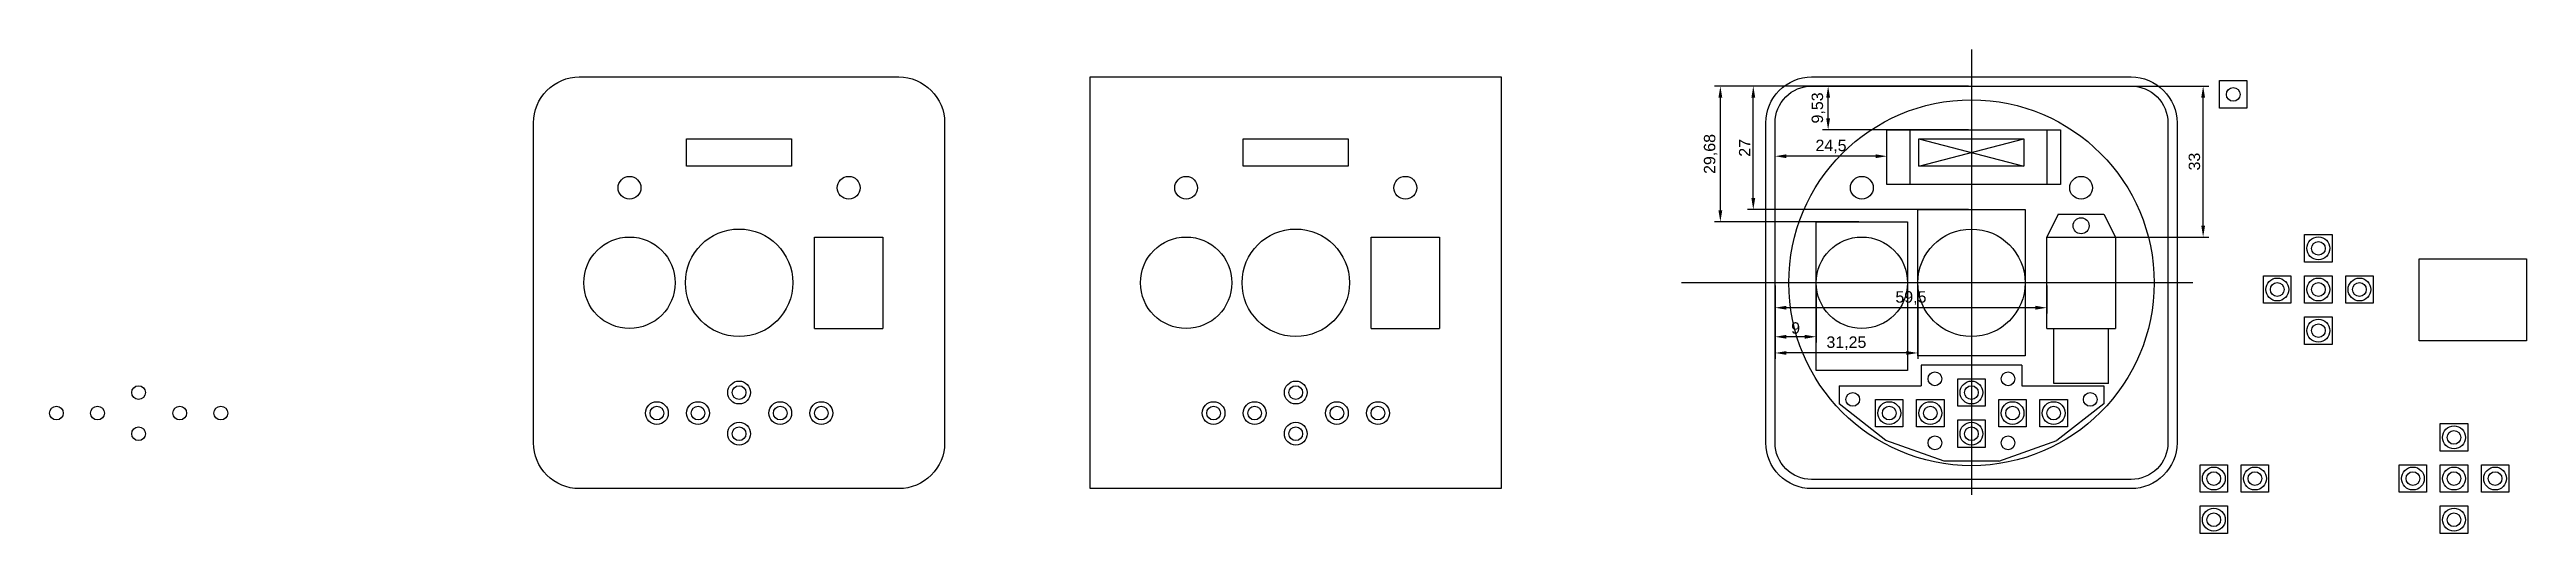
# Model space of a CAD drawing. Header units: millimetres. Extents: x 2552 to 3094, y 1539 to 1645.
import ezdxf

# ---------------------------------------------------------------- set-up
doc = ezdxf.new("R2010")
doc.units = ezdxf.units.MM
doc.styles.get("Standard").update_dxf_attribs({"font": 'arial.ttf'})
doc.dimstyles.new('ISO-25', dxfattribs={"dimtxt": 2.5, "dimasz": 2.5, "dimexe": 1.25, "dimexo": 0.625, "dimtad": 1, "dimtxsty": 'Standard', "dimcen": 2.5, "dimadec": 0, "dimazin": 0, "dimtfac": 1, "dimtmove": 0, "dimatfit": 3, "dimfxl": 1, "dimarcsym": 0})

# ---------------------------------------------------------------- blocks, each defined once
blk = doc.blocks.new('motion_sensor')
blk.add_lwpolyline([(2946.22, 1578.4), (2978.22, 1578.4), (2978.22, 1554.9), (2946.22, 1554.9)], close=True)
blk.add_circle((2962.22, 1566.65), 11.75)
blk = doc.blocks.new('CO2_sensor')
blk.add_lwpolyline([(2947.45, 1610.98), (2979.95, 1610.98), (2979.95, 1590.98), (2947.45, 1590.98)], close=True)
blk.add_circle((2966.63, 1600.98), 10)
blk = doc.blocks.new('DHT22')
for p, q in [((2929.9, 1540.93), (2941.9, 1540.93)), ((2941.9, 1542.43), (2941.9, 1527.43)), ((2961.9, 1542.43), (2961.9, 1527.43)), ((2966.9, 1539.93), (2961.9, 1542.43)), ((2966.9, 1529.93), (2961.9, 1527.43)), ((2929.9, 1528.93), (2941.9, 1528.93))]:
    blk.add_line(p, q)
for points in [[(2929.9, 1528.93), (2929.9, 1540.93)], [(2941.9, 1542.43), (2961.9, 1542.43)], [(2966.9, 1539.93), (2966.9, 1529.93)], [(2961.9, 1527.43), (2941.9, 1527.43)]]:
    blk.add_lwpolyline(points)
blk.add_circle((2964.37, 1534.93), 1.75)
blk = doc.blocks.new('OLED_128x32')
for p, q in [((2983.7, 1518.88), (2983.7, 1506.88)), ((3013.7, 1518.88), (3013.7, 1506.88)), ((2985.7, 1516.88), (3008.7, 1516.88)), ((2985.7, 1510.88), (2985.7, 1516.88)), ((3008.7, 1516.88), (3008.7, 1510.88)), ((3008.7, 1510.88), (2985.7, 1510.88))]:
    blk.add_line(p, q)
blk.add_lwpolyline([(2978.7, 1518.88), (3016.7, 1518.88), (3016.7, 1506.88), (2978.7, 1506.88)], close=True)
blk = doc.blocks.new('button')
blk.add_lwpolyline([(3026.97, 1638.1), (3032.97, 1638.1), (3032.97, 1632.1), (3026.97, 1632.1)], close=True)
blk.add_circle((3029.97, 1635.1), 1.5)
blk = doc.blocks.new('*D9')
at = {"color": 0, "lineweight": -2, "transparency": 16777216}
for p, q in [((2972.04, 1636.9), (2940.04, 1636.9)), ((2941.29, 1629.87), (2941.29, 1634.4)), ((2972.04, 1627.37), (2940.04, 1627.37))]:
    blk.add_line(p, q, dxfattribs=at)
at = {"color": 0, "transparency": 16777216}
for points in [[(2940.87, 1634.4), (2941.71, 1634.4), (2941.29, 1636.9)], [(2940.87, 1629.87), (2941.71, 1629.87), (2941.29, 1627.37)]]:
    blk.add_solid(points, dxfattribs=at)
at = {"layer": 'Defpoints', "color": 0, "transparency": 16777216}
for p in [(2941.29, 1636.9), (2972.67, 1636.9), (2972.67, 1627.37)]:
    blk.add_point(p, dxfattribs=at)
at = {"color": 0, "transparency": 16777216, "insert": (2939.16, 1632.13), "char_height": 2.5, "attachment_point": 5, "rotation": 90}
blk.add_mtext('9,53', dxfattribs=at)
blk = doc.blocks.new('*D10')
at = {"color": 0, "lineweight": -2, "transparency": 16777216}
for p, q in [((2929.67, 1622), (2929.67, 1622.82)), ((2951.67, 1621.57), (2932.17, 1621.57)), ((2954.17, 1622), (2954.17, 1622.82))]:
    blk.add_line(p, q, dxfattribs=at)
at = {"color": 0, "transparency": 16777216}
for points in [[(2932.17, 1621.99), (2932.17, 1621.15), (2929.67, 1621.57)], [(2951.67, 1621.99), (2951.67, 1621.15), (2954.17, 1621.57)]]:
    blk.add_solid(points, dxfattribs=at)
at = {"layer": 'Defpoints', "color": 0, "transparency": 16777216}
for p in [(2929.67, 1621.57), (2929.67, 1621.37), (2954.17, 1621.37)]:
    blk.add_point(p, dxfattribs=at)
at = {"color": 0, "transparency": 16777216, "insert": (2941.92, 1623.7), "char_height": 2.5, "attachment_point": 5}
blk.add_mtext('24,5', dxfattribs=at)
blk = doc.blocks.new('*D11')
at = {"color": 0, "lineweight": -2, "transparency": 16777216}
for p, q in [((2948.04, 1636.9), (2916.44, 1636.9)), ((2917.69, 1609.71), (2917.69, 1634.4)), ((2948.04, 1607.21), (2916.44, 1607.21))]:
    blk.add_line(p, q, dxfattribs=at)
at = {"color": 0, "transparency": 16777216}
for points in [[(2917.28, 1634.4), (2918.11, 1634.4), (2917.69, 1636.9)], [(2917.28, 1609.71), (2918.11, 1609.71), (2917.69, 1607.21)]]:
    blk.add_solid(points, dxfattribs=at)
at = {"layer": 'Defpoints', "color": 0, "transparency": 16777216}
for p in [(2917.69, 1636.9), (2948.67, 1636.9), (2948.67, 1607.21)]:
    blk.add_point(p, dxfattribs=at)
at = {"color": 0, "transparency": 16777216, "insert": (2915.57, 1622.06), "char_height": 2.5, "attachment_point": 5, "rotation": 90}
blk.add_mtext('29,68', dxfattribs=at)
blk = doc.blocks.new('*D12')
at = {"color": 0, "lineweight": -2, "transparency": 16777216}
for p, q in [((2972.04, 1636.9), (2923.65, 1636.9)), ((2924.9, 1612.4), (2924.9, 1634.4)), ((2972.04, 1609.9), (2923.65, 1609.9))]:
    blk.add_line(p, q, dxfattribs=at)
at = {"color": 0, "transparency": 16777216}
for points in [[(2924.49, 1634.4), (2925.32, 1634.4), (2924.9, 1636.9)], [(2924.49, 1612.4), (2925.32, 1612.4), (2924.9, 1609.9)]]:
    blk.add_solid(points, dxfattribs=at)
at = {"layer": 'Defpoints', "color": 0, "transparency": 16777216}
for p in [(2924.9, 1636.9), (2972.67, 1636.9), (2972.67, 1609.9)]:
    blk.add_point(p, dxfattribs=at)
at = {"color": 0, "transparency": 16777216, "insert": (2923.02, 1623.4), "char_height": 2.5, "attachment_point": 5, "rotation": 90}
blk.add_mtext('27', dxfattribs=at)
blk = doc.blocks.new('*D13')
at = {"color": 0, "lineweight": -2, "transparency": 16777216}
for p, q in [((2997.29, 1636.9), (3024.64, 1636.9)), ((3023.39, 1606.4), (3023.39, 1634.4)), ((2997.29, 1603.9), (3024.64, 1603.9))]:
    blk.add_line(p, q, dxfattribs=at)
at = {"color": 0, "transparency": 16777216}
for points in [[(3022.98, 1634.4), (3023.81, 1634.4), (3023.39, 1636.9)], [(3022.98, 1606.4), (3023.81, 1606.4), (3023.39, 1603.9)]]:
    blk.add_solid(points, dxfattribs=at)
at = {"layer": 'Defpoints', "color": 0, "transparency": 16777216}
for p in [(2996.67, 1636.9), (3023.39, 1636.9), (2996.67, 1603.9)]:
    blk.add_point(p, dxfattribs=at)
at = {"color": 0, "transparency": 16777216, "insert": (3021.49, 1620.4), "char_height": 2.5, "attachment_point": 5, "rotation": 90}
blk.add_mtext('33', dxfattribs=at)
blk = doc.blocks.new('*D14')
at = {"color": 0, "lineweight": -2, "transparency": 16777216}
for p, q in [((2929.67, 1593.27), (2929.67, 1580.84)), ((2938.67, 1593.27), (2938.67, 1580.84)), ((2936.17, 1582.09), (2932.17, 1582.09))]:
    blk.add_line(p, q, dxfattribs=at)
at = {"color": 0, "transparency": 16777216}
for points in [[(2932.17, 1582.51), (2932.17, 1581.67), (2929.67, 1582.09)], [(2936.17, 1582.51), (2936.17, 1581.67), (2938.67, 1582.09)]]:
    blk.add_solid(points, dxfattribs=at)
at = {"layer": 'Defpoints', "color": 0, "transparency": 16777216}
for p in [(2929.67, 1593.9), (2938.67, 1593.9), (2929.67, 1582.09)]:
    blk.add_point(p, dxfattribs=at)
at = {"color": 0, "transparency": 16777216, "insert": (2934.17, 1583.99), "char_height": 2.5, "attachment_point": 5}
blk.add_mtext('9', dxfattribs=at)
blk = doc.blocks.new('*D15')
at = {"color": 0, "lineweight": -2, "transparency": 16777216}
for p, q in [((2929.67, 1593.27), (2929.67, 1577.3)), ((2960.92, 1593.27), (2960.92, 1577.3)), ((2958.42, 1578.55), (2932.17, 1578.55))]:
    blk.add_line(p, q, dxfattribs=at)
at = {"color": 0, "transparency": 16777216}
for points in [[(2932.17, 1578.96), (2932.17, 1578.13), (2929.67, 1578.55)], [(2958.42, 1578.96), (2958.42, 1578.13), (2960.92, 1578.55)]]:
    blk.add_solid(points, dxfattribs=at)
at = {"layer": 'Defpoints', "color": 0, "transparency": 16777216}
for p in [(2929.67, 1593.9), (2960.92, 1593.9), (2929.67, 1578.55)]:
    blk.add_point(p, dxfattribs=at)
at = {"color": 0, "transparency": 16777216, "insert": (2945.29, 1580.68), "char_height": 2.5, "attachment_point": 5}
blk.add_mtext('31,25', dxfattribs=at)
blk = doc.blocks.new('*D16')
at = {"color": 0, "lineweight": -2, "transparency": 16777216}
for p, q in [((2929.67, 1593.27), (2929.67, 1587.19)), ((2989.17, 1593.27), (2989.17, 1587.19)), ((2986.67, 1588.44), (2932.17, 1588.44))]:
    blk.add_line(p, q, dxfattribs=at)
at = {"color": 0, "transparency": 16777216}
for points in [[(2932.17, 1588.86), (2932.17, 1588.02), (2929.67, 1588.44)], [(2986.67, 1588.86), (2986.67, 1588.02), (2989.17, 1588.44)]]:
    blk.add_solid(points, dxfattribs=at)
at = {"layer": 'Defpoints', "color": 0, "transparency": 16777216}
for p in [(2929.67, 1593.9), (2989.17, 1593.9), (2929.67, 1588.44)]:
    blk.add_point(p, dxfattribs=at)
at = {"color": 0, "transparency": 16777216, "insert": (2959.42, 1590.57), "char_height": 2.5, "attachment_point": 5}
blk.add_mtext('59,5', dxfattribs=at)

msp = doc.modelspace()

# ---------------------------------------------------------------- linework, layer by layer
for p, q in [((2972.67, 1644.886), (2972.67, 1547.526)), ((2779.734, 1593.897), (2779.734, 1638.897)), ((2691.363, 1625.371), (2714.363, 1625.371)), ((2691.363, 1619.371), (2691.363, 1625.371)), ((2714.363, 1625.371), (2714.363, 1619.371)), ((2813.234, 1625.371), (2836.234, 1625.371)), ((2813.234, 1619.371), (2813.234, 1625.371)), ((2836.234, 1625.371), (2836.234, 1619.371)), ((2961.17, 1619.371), (2984.17, 1625.371)), ((2961.17, 1625.371), (2984.17, 1619.371)), ((2714.363, 1619.371), (2691.363, 1619.371)), ((2836.234, 1619.371), (2813.234, 1619.371)), ((2719.363, 1603.897), (2734.363, 1603.897)), ((2841.234, 1603.897), (2856.234, 1603.897)), ((3021.13, 1593.897), (2909.189, 1593.897)), ((2719.363, 1583.897), (2734.363, 1583.897)), ((2841.234, 1583.897), (2856.234, 1583.897)), ((2983.67, 1575.897), (2961.67, 1575.897)), ((2961.67, 1575.897), (2961.67, 1571.397)), ((2983.67, 1575.897), (2983.67, 1571.397)), ((2943.67, 1571.397), (2961.67, 1571.397)), ((2943.67, 1571.397), (2943.67, 1567.397)), ((2953.955, 1559.397), (2943.67, 1567.397)), ((2983.67, 1571.397), (3001.67, 1571.397)), ((3001.67, 1567.397), (2991.384, 1559.397)), ((3001.67, 1571.397), (3001.67, 1567.397)), ((2972.67, 1566.897), (2972.67, 1563.897)), ((2966.67, 1554.897), (2953.955, 1559.397)), ((2978.67, 1554.897), (2991.384, 1559.397)), ((2978.67, 1554.897), (2966.67, 1554.897))]:
    msp.add_line(p, q)
for points in [[(2667.863, 1638.897), (2737.863, 1638.897, -0.4142136), (2747.863, 1628.897), (2747.863, 1558.897, -0.4142136), (2737.863, 1548.897), (2667.863, 1548.897, -0.4142136), (2657.863, 1558.897), (2657.863, 1628.897, -0.4142136)], [(2937.67, 1638.897), (3007.67, 1638.897, -0.4142136), (3017.67, 1628.897), (3017.67, 1558.897, -0.4142136), (3007.67, 1548.897), (2937.67, 1548.897, -0.4142136), (2927.67, 1558.897), (2927.67, 1628.897, -0.4142136)], [(2937.67, 1636.897), (3007.67, 1636.897, -0.4142136), (3015.67, 1628.897), (3015.67, 1558.897, -0.4142136), (3007.67, 1550.897), (2937.67, 1550.897, -0.4142136), (2929.67, 1558.897), (2929.67, 1628.897, -0.4142136)]]:
    msp.add_lwpolyline(points, format="xyb", close=True)
for points in [[(2779.734, 1638.897), (2869.734, 1638.897), (2869.734, 1548.897), (2779.734, 1548.897)], [(3070.679, 1599.103), (3094.179, 1599.103), (3094.179, 1581.196), (3070.679, 1581.196)]]:
    msp.add_lwpolyline(points, close=True)
for points in [[(2719.363, 1583.897), (2719.363, 1603.897)], [(2734.363, 1603.897), (2734.363, 1583.897)], [(2841.234, 1583.897), (2841.234, 1603.897)], [(2856.234, 1603.897), (2856.234, 1583.897)]]:
    msp.add_lwpolyline(points)
for centre, radius in [((2972.67, 1593.897), 40), ((2678.863, 1614.667), 2.5), ((2726.863, 1614.667), 2.5), ((2800.734, 1614.667), 2.5), ((2848.734, 1614.667), 2.5), ((2948.67, 1614.667), 2.5), ((2996.67, 1614.667), 2.5), ((2702.863, 1593.897), 11.75), ((2824.734, 1593.897), 11.75), ((2678.863, 1593.897), 10), ((2800.734, 1593.897), 10), ((3048.62, 1601.431), 2.5), ((3039.62, 1592.431), 2.5), ((3048.62, 1592.431), 2.5), ((3057.62, 1592.431), 2.5), ((3048.62, 1583.431), 2.5), ((2964.67, 1572.897), 1.5), ((2980.67, 1572.897), 1.5), ((2571.391, 1569.897), 1.5), ((2684.863, 1565.397), 2.5), ((2693.863, 1565.397), 2.5), ((2702.863, 1569.897), 2.5), ((2702.863, 1569.897), 1.5), ((2711.863, 1565.397), 2.5), ((2720.863, 1565.397), 2.5), ((2806.734, 1565.397), 2.5), ((2815.734, 1565.397), 2.5), ((2824.734, 1569.897), 2.5), ((2824.734, 1569.897), 1.5), ((2833.734, 1565.397), 2.5), ((2842.734, 1565.397), 2.5), ((2946.67, 1568.397), 1.5), ((2954.67, 1565.397), 2.5), ((2963.67, 1565.397), 2.5), ((2972.67, 1569.897), 2.5), ((2981.67, 1565.397), 2.5), ((2990.67, 1565.397), 2.5), ((2998.67, 1568.397), 1.5), ((2553.391, 1565.397), 1.5), ((2562.391, 1565.397), 1.5), ((2571.391, 1560.897), 1.5), ((2580.391, 1565.397), 1.5), ((2589.391, 1565.397), 1.5), ((2684.863, 1565.397), 1.5), ((2693.863, 1565.397), 1.5), ((2702.863, 1560.897), 2.5), ((2702.863, 1560.897), 1.5), ((2711.863, 1565.397), 1.5), ((2720.863, 1565.397), 1.5), ((2806.734, 1565.397), 1.5), ((2815.734, 1565.397), 1.5), ((2824.734, 1560.897), 2.5), ((2824.734, 1560.897), 1.5), ((2833.734, 1565.397), 1.5), ((2842.734, 1565.397), 1.5), ((2972.67, 1560.897), 2.5), ((3078.316, 1560.093), 2.5), ((2964.67, 1558.897), 1.5), ((2980.67, 1558.897), 1.5), ((3025.731, 1551.093), 2.5), ((3034.731, 1551.093), 2.5), ((3069.316, 1551.093), 2.5), ((3078.316, 1551.093), 2.5), ((3087.316, 1551.093), 2.5), ((3025.731, 1542.093), 2.5), ((3078.316, 1542.093), 2.5)]:
    msp.add_circle(centre, radius)

# ---------------------------------------------------------------- block references
for name, p in [('button', (0, 0)), ('OLED_128x32', (-24.531, 108.492)), ('button', (18.647, -33.673)), ('button', (9.647, -42.673)), ('button', (18.647, -42.673)), ('button', (27.647, -42.673)), ('button', (18.647, -51.673)), ('button', (-57.304, -65.208)), ('button', (-75.304, -69.708)), ('button', (-66.304, -69.708)), ('button', (-48.304, -69.708)), ('button', (-39.304, -69.708)), ('button', (-57.304, -74.208)), ('button', (48.342, -75.011)), ('button', (-4.242, -84.011)), ('button', (4.758, -84.011)), ('button', (39.342, -84.011)), ('button', (48.342, -84.011)), ('button', (57.342, -84.011)), ('button', (-4.242, -93.011)), ('button', (48.342, -93.011))]:
    msp.add_blockref(name, p)
at = {"rotation": 90}
for name, p in [('CO2_sensor', (4549.653, -1372.737)), ('motion_sensor', (4539.319, -1368.328)), ('DHT22', (4531.6, -1358.003))]:
    msp.add_blockref(name, p, dxfattribs=at)

# ---------------------------------------------------------------- dimensions: what is measured, and where the dimension line sits
for base, p1, p2, picture, middle in [((2917.694, 1636.897), (2948.67, 1607.215), (2948.67, 1636.897), '*D11', (2915.567, 1622.056)), ((2924.904, 1636.897), (2972.67, 1609.897), (2972.67, 1636.897), '*D12', (2923.023, 1623.397)), ((2941.288, 1636.897), (2972.67, 1627.371), (2972.67, 1636.897), '*D9', (2939.161, 1632.134)), ((3023.393, 1636.897), (2996.67, 1603.897), (2996.67, 1636.897), '*D13', (3021.491, 1620.397))]:
    dim = msp.add_linear_dim(base=base, p1=p1, p2=p2, angle=90, dimstyle='ISO-25')
    dim.commit()
    dim.dimension.update_dxf_attribs({"geometry": picture, "text_midpoint": middle})
for base, p1, p2, picture, middle in [((2929.67, 1621.572), (2954.17, 1621.371), (2929.67, 1621.371), '*D10', (2941.92, 1623.699)), ((2929.67, 1582.089), (2938.67, 1593.897), (2929.67, 1593.897), '*D14', (2934.17, 1583.991)), ((2929.67, 1578.548), (2960.92, 1593.897), (2929.67, 1593.897), '*D15', (2945.295, 1580.675)), ((2929.67, 1588.439), (2989.17, 1593.897), (2929.67, 1593.897), '*D16', (2959.42, 1590.566))]:
    dim = msp.add_linear_dim(base=base, p1=p1, p2=p2, dimstyle='ISO-25')
    dim.commit()
    dim.dimension.update_dxf_attribs({"geometry": picture, "text_midpoint": middle})

doc.saveas('drawing.dxf')
